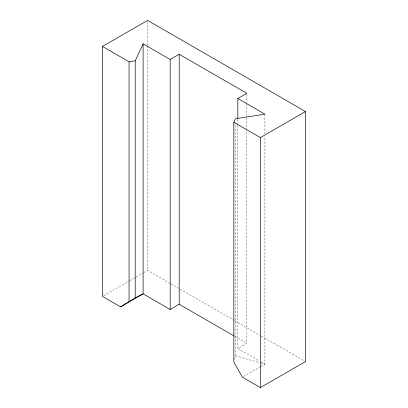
<?xml version="1.0" encoding="UTF-8"?>
<svg xmlns="http://www.w3.org/2000/svg" width="408" height="408" viewBox="0 0 408 408"><rect width="100%" height="100%" fill="white"/><g stroke="black" fill="none" stroke-linecap="round" stroke-linejoin="round"><path stroke-width="0.31" stroke-dasharray="2.04 1.53" d="M234.569 359.208L235.457 355.786L235.457 122.533M103.612 295.815L129.464 280.888M130.014 280.571L135.512 277.394M136.063 277.078L143.213 272.952M143.764 272.631L147.614 270.412L170.248 283.478M237.828 125.246L237.828 348.539L246.85 343.327L246.85 129.581M243.443 376.548L260.493 366.7M261.043 366.384L264.894 364.16L264.894 136.42M235.457 355.786L259.488 362.625M260.09 362.794L264.894 364.16L260.024 361.35M170.799 283.795L179.632 288.895M180.183 289.211L234.284 320.443M234.835 320.765L260.778 335.743M261.329 336.059L305.49 361.559M234.748 336.34L246.85 343.327M237.828 348.539L259.483 361.039M264.894 114.153L264.894 133.875M246.85 94.59L246.85 102.862M246.85 103.499L246.85 128.943M237.828 119.519L237.828 124.608M147.614 21.67L147.614 45.212M147.614 45.844L147.614 270.412"/><path stroke-width="0.61" d="M234.202 336.024L179.194 304.266L170.172 309.473L143.106 293.847L120.554 306.867L102.51 296.453L102.51 46.441L147.614 20.4L305.49 111.547L305.49 361.559L260.386 387.6L242.342 377.181L233.83 362.059L233.83 122.262L235.457 118.708L264.894 114.153L237.828 98.527L237.828 118.249M120.554 306.867L135.216 297.911L135.216 60.833L143.106 43.84L170.172 59.461L179.194 54.254L246.85 93.32L237.828 98.527M233.83 122.262L260.386 137.588L305.49 111.547M135.216 297.911L143.106 293.847L143.106 43.84M102.51 46.441L129.061 61.771L135.216 60.833M260.386 137.588L260.386 387.6M179.194 54.254L179.194 304.266M170.172 59.461L170.172 309.473M129.061 61.771L129.061 301.568"/></g></svg>
